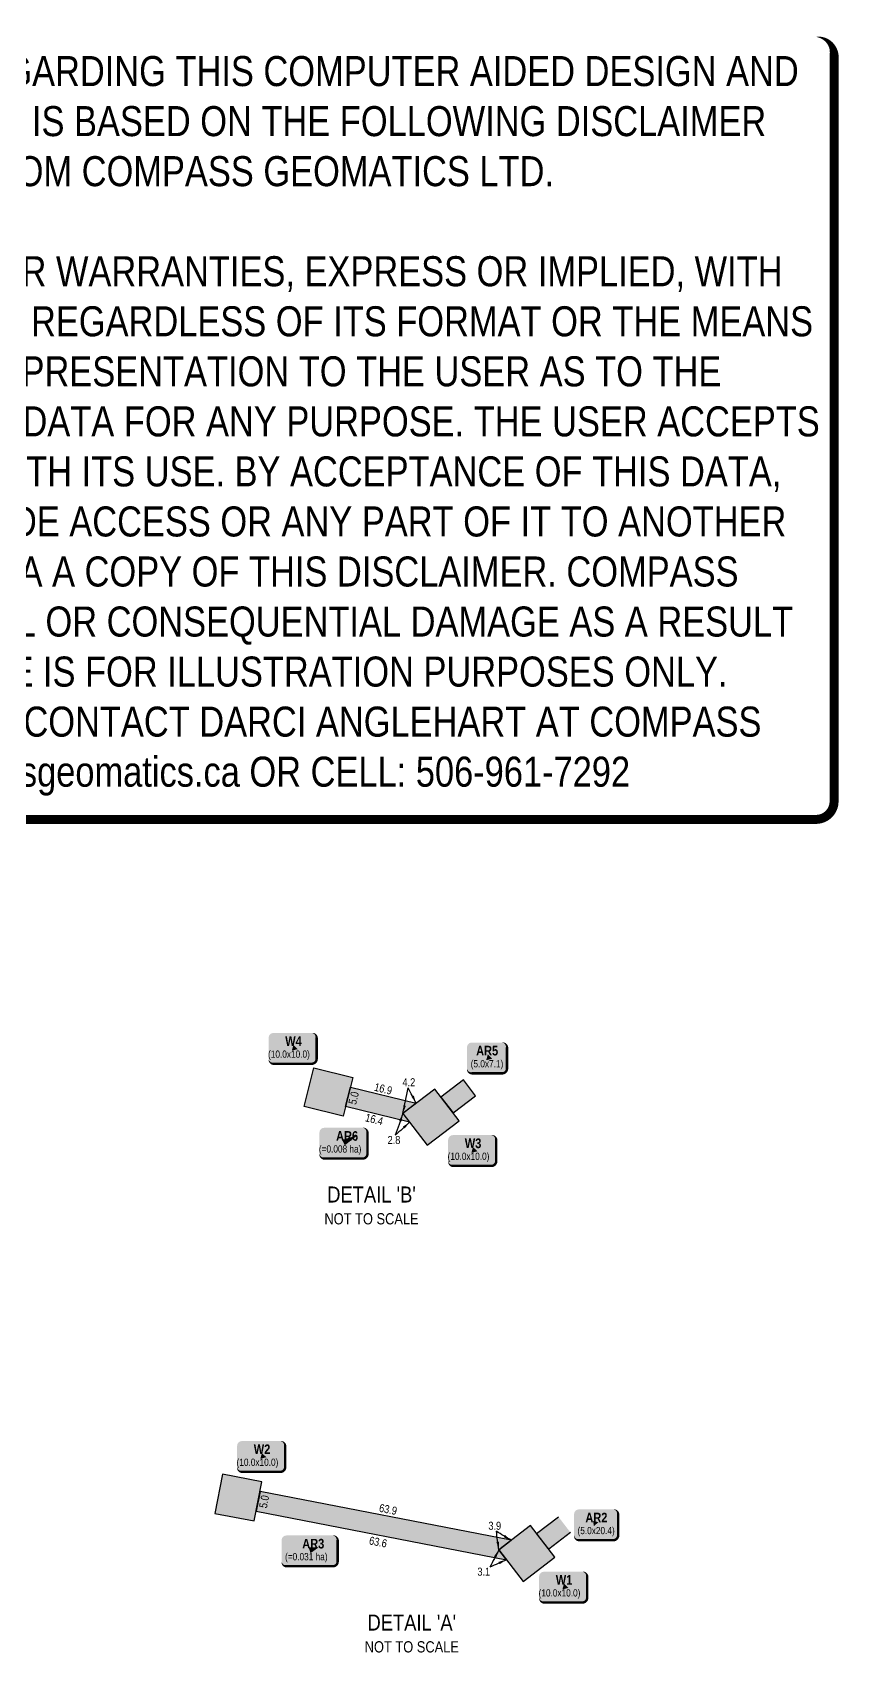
# Model space of a CAD drawing. Extents: x 616351 to 618720, y 6188916 to 6191037.
# Drawn here: x 617714 to 618720, y 6189014 to 6191037 of the extents above; entities that cross this region are included whole.
import ezdxf
from ezdxf.enums import TextEntityAlignment as Align

# ---------------------------------------------------------------- set-up
doc = ezdxf.new("R2010")
doc.units = 0
doc.header["$LTSCALE"] = 5
for name, color, linetype in [('DETAIL-T', 7, 'Continuous'), ('P-TEMP-BLOCKS', 250, 'Continuous'), ('P-TEMP-BLUE', 146, 'Continuous')]:
    doc.layers.add(name, color=color, linetype=linetype)
doc.layers.add('DISCLAIMER', color=7, linetype='Continuous', plot=False)
doc.layers.add('P-TEMP-BLUE-H', color=7, linetype='Continuous', true_color=0x99e6ff)
doc.styles.add('80', font='ARIALN.TTF', dxfattribs={"height": 10})
doc.styles.add('80CG', font='ARIALN.TTF', dxfattribs={"height": 10})
doc.styles.add('80L', font='ARIALN.TTF', dxfattribs={"height": 10})
doc.styles.add('BOLD', font='ARIALNB.TTF')
doc.dimstyles.new('Compass 5 000', dxfattribs={"dimscale": 5, "dimtxt": 9, "dimasz": 2, "dimexe": 0.2, "dimexo": 0.0625, "dimgap": 0.5, "dimtad": 0, "dimtih": 1, "dimtoh": 1, "dimzin": 0, "dimdsep": 46, "dimtxsty": '80CG', "dimcen": 0.1, "dimse1": 1, "dimse2": 1, "dimclrd": 256, "dimclrt": 256, "dimaunit": 1, "dimadec": 4, "dimazin": 0, "dimtfac": 0.06, "dimtofl": 0, "dimtmove": 0, "dimatfit": 1, "dimfxl": 0.2, "dimtolj": 1, "dimtzin": 0, "dimlwd": -1, "dimarcsym": 0})

# ---------------------------------------------------------------- blocks, each defined once
blk = doc.blocks.new('*U44')
at = {"true_color": 0x99e6ff}
h = blk.add_hatch(color=141, dxfattribs=at)
edge = h.paths.add_edge_path()
edge.add_line((-23.99999999999998, -20), (23.99999999999998, -20))
edge.add_arc((23.99999999999998, -14), 6, 270, 360)
edge.add_line((29.99999999999998, -14), (29.99999999999998, 12.5))
edge.add_arc((23.99999999999998, 12.5), 6, 0, 90)
edge.add_line((23.99999999999998, 18.5), (-23.99999999999998, 18.5))
edge.add_arc((-23.99999999999998, 12.5), 6, 90, 180)
edge.add_line((-29.99999999999998, 12.5), (-29.99999999999998, -14))
edge.add_arc((-23.99999999999998, -14), 6, 180, 270)
at = {"color": 250, "flags": 128}
blk.add_lwpolyline([(-23.99999999999998, -20, 3, 3, 0), (23.99999999999998, -20, 3, 3, 0.414213562373095), (29.99999999999998, -14, 3, 3, 0), (29.99999999999998, 12.5, 3, 0, 0.414213562373095), (23.99999999999998, 18.5, 0, 0, 0), (-23.99999999999998, 18.5, 0, 0, 0.414213562373095), (-29.99999999999998, 12.5, 0, 0, 0), (-29.99999999999998, -14, 0, 3, 0.414213562373095)], format="xyseb", close=True, dxfattribs=at)
at = {"flags": 128}
blk.add_lwpolyline([(6.42067771498786, -1.747396064805173, 0, 7.500000000000001, 0), (-3.398394867633905e-15, 0, 0, 0, 0)], format="xyseb", dxfattribs=at)
at = {"color": 250}
for tag, p, height, style in [('TEMP_AREA_W1_001', (-9.212824010914055, 2.244292974654144), 12, 'BOLD'), ('ENTER_TEXT_001', (-30.65893587994544, -12.47010782646594), 9, '80')]:
    blk.add_attdef(tag, p, '', height=height, dxfattribs=dict(at, style=style))
blk = doc.blocks.new('*U45')
at = {"true_color": 0x99e6ff}
h = blk.add_hatch(color=141, dxfattribs=at)
edge = h.paths.add_edge_path()
edge.add_line((-21.49999999999998, -20), (21.49999999999998, -20))
edge.add_arc((21.49999999999998, -14), 6, 270, 360)
edge.add_line((27.49999999999998, -14), (27.49999999999998, 12.5))
edge.add_arc((21.49999999999998, 12.5), 6, 0, 90)
edge.add_line((21.49999999999998, 18.5), (-21.49999999999998, 18.5))
edge.add_arc((-21.49999999999998, 12.5), 6, 90, 180)
edge.add_line((-27.49999999999998, 12.5), (-27.49999999999998, -14))
edge.add_arc((-21.49999999999998, -14), 6, 180, 270)
at = {"color": 250, "flags": 128}
blk.add_lwpolyline([(-21.49999999999998, -20, 3, 3, 0), (21.49999999999998, -20, 3, 3, 0.414213562373095), (27.49999999999998, -14, 3, 3, 0), (27.49999999999998, 12.5, 3, 0, 0.414213562373095), (21.49999999999998, 18.5, 0, 0, 0), (-21.49999999999998, 18.5, 0, 0, 0.414213562373095), (-27.49999999999998, 12.5, 0, 0, 0), (-27.49999999999998, -14, 0, 3, 0.414213562373095)], format="xyseb", close=True, dxfattribs=at)
at = {"flags": 128}
blk.add_lwpolyline([(-3.76824447674937, 4.132383321528984, 0, 7.500000000000001, 0), (-3.398394867633905e-15, 0, 0, 0, 0)], format="xyseb", dxfattribs=at)
at = {"color": 250}
for tag, p, height, style in [('TEMP_AREA_W1_001', (-9.212824010914055, 2.244292974654144), 12, 'BOLD'), ('ENTER_TEXT_001', (-30.65893587994544, -12.47010782646594), 9, '80')]:
    blk.add_attdef(tag, p, '', height=height, dxfattribs=dict(at, style=style))
blk = doc.blocks.new('*U40')
at = {"true_color": 0x99e6ff}
h = blk.add_hatch(color=141, dxfattribs=at)
edge = h.paths.add_edge_path()
edge.add_line((-18.99999999999998, -20), (18.99999999999998, -20))
edge.add_arc((18.99999999999998, -14), 6, 270, 360)
edge.add_line((24.99999999999998, -14), (24.99999999999998, 12.5))
edge.add_arc((18.99999999999998, 12.5), 6, 0, 90)
edge.add_line((18.99999999999998, 18.5), (-18.99999999999998, 18.5))
edge.add_arc((-18.99999999999998, 12.5), 6, 90, 180)
edge.add_line((-24.99999999999998, 12.5), (-24.99999999999998, -14))
edge.add_arc((-18.99999999999998, -14), 6, 180, 270)
at = {"color": 250, "flags": 128}
blk.add_lwpolyline([(-18.99999999999998, -20, 3, 3, 0), (18.99999999999998, -20, 3, 3, 0.414213562373095), (24.99999999999998, -14, 3, 3, 0), (24.99999999999998, 12.5, 3, 0, 0.414213562373095), (18.99999999999998, 18.5, 0, 0, 0), (-18.99999999999998, 18.5, 0, 0, 0.414213562373095), (-24.99999999999998, 12.5, 0, 0, 0), (-24.99999999999998, -14, 0, 3, 0.414213562373095)], format="xyseb", close=True, dxfattribs=at)
at = {"flags": 128}
blk.add_lwpolyline([(6.42067771498786, -1.747396064805173, 0, 7.500000000000001, 0), (-3.398394867633905e-15, 0, 0, 0, 0)], format="xyseb", dxfattribs=at)
at = {"color": 250}
for tag, p, height, style in [('TEMP_AREA_W1_001', (-9.212824010914055, 2.244292974654144), 12, 'BOLD'), ('ENTER_TEXT_001', (-30.65893587994544, -12.47010782646594), 9, '80')]:
    blk.add_attdef(tag, p, '', height=height, dxfattribs=dict(at, style=style))
blk = doc.blocks.new('*U46')
at = {"true_color": 0x99e6ff}
h = blk.add_hatch(color=141, dxfattribs=at)
edge = h.paths.add_edge_path()
edge.add_line((-28.99999999999999, -20), (28.99999999999999, -20))
edge.add_arc((28.99999999999999, -14), 6, 270, 360)
edge.add_line((34.99999999999999, -14), (34.99999999999999, 12.5))
edge.add_arc((28.99999999999999, 12.5), 6, 0, 90)
edge.add_line((28.99999999999999, 18.5), (-28.99999999999999, 18.5))
edge.add_arc((-28.99999999999999, 12.5), 6, 90, 180)
edge.add_line((-34.99999999999999, 12.5), (-34.99999999999999, -14))
edge.add_arc((-28.99999999999999, -14), 6, 180, 270)
at = {"color": 250, "flags": 128}
blk.add_lwpolyline([(-28.99999999999999, -20, 3, 3, 0), (28.99999999999999, -20, 3, 3, 0.414213562373095), (34.99999999999999, -14, 3, 3, 0), (34.99999999999999, 12.5, 3, 0, 0.414213562373095), (28.99999999999999, 18.5, 0, 0, 0), (-28.99999999999999, 18.5, 0, 0, 0.414213562373095), (-34.99999999999999, 12.5, 0, 0, 0), (-34.99999999999999, -14, 0, 3, 0.414213562373095)], format="xyseb", close=True, dxfattribs=at)
at = {"flags": 128}
blk.add_lwpolyline([(11.28404887370505, 3.626412921702199, 0, 7.5, 0), (-3.398394867633905e-15, 3.944304526105059e-31, 0, 0, 0)], format="xyseb", dxfattribs=at)
at = {"color": 250}
for tag, p, height, style in [('TEMP_AREA_W1_001', (-9.212824010914055, 2.244292974654144), 12, 'BOLD'), ('ENTER_TEXT_001', (-30.65893587994544, -12.47010782646594), 9, '80')]:
    blk.add_attdef(tag, p, '', height=height, dxfattribs=dict(at, style=style))
blk = doc.blocks.new('*U48')
at = {"true_color": 0x99e6ff}
h = blk.add_hatch(color=141, dxfattribs=at)
edge = h.paths.add_edge_path()
edge.add_line((-23.99999999999998, -20), (23.99999999999998, -20))
edge.add_arc((23.99999999999998, -14), 6, 270, 360)
edge.add_line((29.99999999999998, -14), (29.99999999999998, 12.5))
edge.add_arc((23.99999999999998, 12.5), 6, 0, 90)
edge.add_line((23.99999999999998, 18.5), (-23.99999999999998, 18.5))
edge.add_arc((-23.99999999999998, 12.5), 6, 90, 180)
edge.add_line((-29.99999999999998, 12.5), (-29.99999999999998, -14))
edge.add_arc((-23.99999999999998, -14), 6, 180, 270)
at = {"color": 250, "flags": 128}
blk.add_lwpolyline([(-23.99999999999998, -20, 3, 3, 0), (23.99999999999998, -20, 3, 3, 0.414213562373095), (29.99999999999998, -14, 3, 3, 0), (29.99999999999998, 12.5, 3, 0, 0.414213562373095), (23.99999999999998, 18.5, 0, 0, 0), (-23.99999999999998, 18.5, 0, 0, 0.414213562373095), (-29.99999999999998, 12.5, 0, 0, 0), (-29.99999999999998, -14, 0, 3, 0.414213562373095)], format="xyseb", close=True, dxfattribs=at)
at = {"flags": 128}
blk.add_lwpolyline([(17.82369206683452, 9.1622300195747, 0, 7.499999999999999, 0), (-3.398394867633905e-15, 3.944304526105059e-31, 0, 0, 0)], format="xyseb", dxfattribs=at)
at = {"color": 250}
for tag, p, height, style in [('TEMP_AREA_W1_001', (-9.212824010914055, 2.244292974654144), 12, 'BOLD'), ('ENTER_TEXT_001', (-30.65893587994544, -12.47010782646594), 9, '80')]:
    blk.add_attdef(tag, p, '', height=height, dxfattribs=dict(at, style=style))
blk = doc.blocks.new('Disclaimer_Legal')
at = {"layer": 'DISCLAIMER', "color": 254, "flags": 128}
blk.add_lwpolyline([(-3612.859355113964, -1104.601793492536, 37.5, 37.5, 0), (4096.10254652852, -1104.601793492536, 37.5, 37.5, 0.414213562373095), (4171.10254652852, -1029.601793492536, 37.5, 37.5, 0), (4171.10254652852, 2078.694150954953, 37.5, 0, 0.414213562373095), (4096.10254652852, 2153.694150954953, 0, 0, 0), (-3612.859355113964, 2153.694150954953, 0, 0, 0.414213562373095), (-3687.859355113964, 2078.694150954953, 0, 0, 0), (-3687.859355113964, -1029.601793492536, 0, 37.5, 0.414213562373095)], format="xyseb", close=True, dxfattribs=at)
at = {"layer": 'DISCLAIMER', "color": 254, "insert": (241.6215957072782, 533.9211787312088), "char_height": 125, "width": 7717.567617301413, "attachment_point": 5, "style": '80'}
blk.add_mtext('NOTICE TO THE CORPORATION, PERSON &/OR PERSONS REGARDING THIS COMPUTER AIDED DESIGN AND DRAFTING (CADD) FILES. ACCEPTANCE OF THE CADD DATA IS BASED ON THE FOLLOWING DISCLAIMER WHICH COVERS ALL CADD DATA RECIEVED FROM COMPASS GEOMATICS LTD.\\P{\\fArial Narrow|b1|i0|c0|p34;DISCLAIMER}\\PCOMPASS GEOMATICS LTD. MAKES NO REPRESENTATION OR WARRANTIES, EXPRESS OR IMPLIED, WITH RESPECT TO THE REUSE OF THE DATA PROVIDED HEREWITH, REGARDLESS OF ITS FORMAT OR THE MEANS OF ITS TRANSMISSION. THERE IS NO GUARANTEE OR REPRESENTATION TO THE USER AS TO THE ACCURACY, CURRENCY, SUITABILITY OR RELIABILITY OF THIS DATA FOR ANY PURPOSE. THE USER ACCEPTS THE DATA "AS IS", AND ASSUMES ALL RISKS ASSOCIATED WITH ITS USE. BY ACCEPTANCE OF THIS DATA, THE USER AGREES NOT TO TRANSMIT THIS DATA OR PROVIDE ACCESS OR ANY PART OF IT TO ANOTHER PARTY UNLESS THE USER SHALL INCLUDE WITH THE DATA A COPY OF THIS DISCLAIMER. COMPASS GEOMATICS LTD. ASSUMES NO RESPONSIBILITY FOR ACTUAL OR CONSEQUENTIAL DAMAGE AS A RESULT OF ANY USER\'S RELIANCE ON THIS DATA. THIS CADD FILE IS FOR ILLUSTRATION PURPOSES ONLY.\\PIF YOU REQUIRE MORE ACCURATE INFORMATION, PLEASE CONTACT DARCI ANGLEHART AT COMPASS GEOMATICS LTD. VIA EMAIL: darci.anglehart@compassgeomatics.ca OR CELL: 506-961-7292', dxfattribs=at)

msp = doc.modelspace()

# ---------------------------------------------------------------- hatches: boundary and pattern name
at = {"layer": 'P-TEMP-BLUE-H'}
h = msp.add_hatch(color=256, dxfattribs=at)
h.dxf.hatch_style = 1
h.paths.add_polyline_path([(618113.3379321442, 6189732.380718849), (618101.4121083475, 6189683.840889814), (618052.8722793168, 6189695.766713614), (618064.798103113, 6189744.306542648)])
h = msp.add_hatch(color=256, dxfattribs=at)
h.dxf.hatch_style = 1
h.paths.add_polyline_path([(618266.5504616454, 6189709.486872926), (618251.352935346, 6189729.326741228), (618223.2381546499, 6189707.771763059), (618238.4440323127, 6189687.93829756)])
h = msp.add_hatch(color=256, dxfattribs=at)
h.dxf.hatch_style = 1
h.paths.add_polyline_path([(618110.3564761933, 6189720.245761593), (618192.6111806536, 6189700.036479206), (618175.9682848366, 6189687.276740485), (618184.3622775392, 6189676.328213314), (618104.393564296, 6189695.975847074)])
h = msp.add_hatch(color=256, dxfattribs=at)
h.dxf.hatch_style = 1
h.paths.add_polyline_path([(618215.6352158205, 6189717.6884958), (618175.9682848366, 6189687.276740485), (618206.3800401596, 6189647.609809498), (618246.0469711421, 6189678.021564821)])
h = msp.add_hatch(color=256, dxfattribs=at)
h.dxf.hatch_style = 1
h.paths.add_polyline_path([(617990.4681628402, 6189178.350551022), (618000.0084773613, 6189227.415025693), (617950.9440026924, 6189236.955340218), (617941.4036881718, 6189187.890865547)])
h = msp.add_hatch(color=256, dxfattribs=at)
h.dxf.hatch_style = 1
h.paths.add_polyline_path([(618311.0660590165, 6189154.201723084), (617997.6233987312, 6189215.148907024), (617992.853241472, 6189190.616669692), (618305.0475475435, 6189129.912221293), (618295.5472196131, 6189142.303773454)])
h = msp.add_hatch(color=256, dxfattribs=at)
h.dxf.hatch_style = 1
h.paths.add_polyline_path([(618385.1677878385, 6189163.776661947), (618358.0229670882, 6189142.965330534), (618342.817089427, 6189162.798796025), (618369.9619101789, 6189183.610127441)])
h = msp.add_hatch(color=256, dxfattribs=at)
h.dxf.hatch_style = 1
h.paths.add_polyline_path([(618365.6259059194, 6189133.048597791), (618335.2141505968, 6189172.71552877), (618295.5472196131, 6189142.303773454), (618325.9589749342, 6189102.636842469)])

# ---------------------------------------------------------------- linework, layer by layer
at = {"layer": 'P-TEMP-BLUE'}
for points in [[(618113.3379321442, 6189732.380718849), (618101.4121083475, 6189683.840889814), (618052.8722793168, 6189695.766713614), (618064.798103113, 6189744.306542648), (618113.3379321428, 6189732.380718849)], [(617990.4681628402, 6189178.350551022), (618000.0084773613, 6189227.415025693), (617950.9440026924, 6189236.955340218), (617941.4036881718, 6189187.890865547), (617990.4681628412, 6189178.350551022)], [(618385.1677878385, 6189163.776661947), (618358.0229670882, 6189142.965330534), (618342.817089427, 6189162.798796025), (618369.9619101792, 6189183.610127441)]]:
    msp.add_lwpolyline(points, dxfattribs=at)
for points in [[(618266.5504616454, 6189709.486872926), (618251.352935346, 6189729.326741228), (618223.2381546499, 6189707.771763059), (618238.4440323127, 6189687.93829756)], [(618110.3564761933, 6189720.245761593), (618192.6111806536, 6189700.036479206), (618175.9682848366, 6189687.276740485), (618184.3622775392, 6189676.328213314), (618104.393564296, 6189695.975847074)], [(618215.6352158205, 6189717.6884958), (618175.9682848366, 6189687.276740485), (618206.3800401596, 6189647.609809498), (618246.0469711421, 6189678.021564821), (618215.6352158214, 6189717.6884958)], [(618311.0660590165, 6189154.201723084), (617997.6233987312, 6189215.148907024), (617992.853241472, 6189190.616669692), (618305.0475475435, 6189129.912221293), (618295.5472196131, 6189142.303773454)], [(618365.6259059194, 6189133.048597791), (618335.2141505968, 6189172.71552877), (618295.5472196131, 6189142.303773454), (618325.9589749342, 6189102.636842469)]]:
    msp.add_lwpolyline(points, close=True, dxfattribs=at)

# ---------------------------------------------------------------- block references
at = {"color": 2, "xscale": 0.2999003999999997, "yscale": 0.2999003999999997, "zscale": 0.2999003999999997}
msp.add_blockref('Disclaimer_Legal', (617462.9898906266, 6190385.785624674), dxfattribs=at)
at = {"layer": 'P-TEMP-BLOCKS', "xscale": 0.999668, "yscale": 0.999668, "zscale": 0.999668}
for name, p, values in [('*U44', (618038.3187398585, 6189769.349635877), {'TEMP_AREA_W1_001': 'W4', 'ENTER_TEXT_001': '(10.0x10.0)'}), ('*U48', (618101.7582324251, 6189650.929087044), {'TEMP_AREA_W1_001': 'AR6', 'ENTER_TEXT_001': '(=0.008 ha)'}), ('*U44', (618262.3765314039, 6189641.784451934), {'TEMP_AREA_W1_001': 'W3', 'ENTER_TEXT_001': '(10.0x10.0)'}), ('*U44', (617999.0400375006, 6189259.687892451), {'TEMP_AREA_W1_001': 'W2', 'ENTER_TEXT_001': '(10.0x10.0)'}), ('*U46', (618059.5332925188, 6189141.789608032), {'TEMP_AREA_W1_001': 'AR3', 'ENTER_TEXT_001': '(=0.031 ha)'}), ('*U44', (618375.9106500326, 6189096.546677818), {'TEMP_AREA_W1_001': 'W1', 'ENTER_TEXT_001': '(10.0x10.0)'})]:
    msp.add_blockref(name, p, dxfattribs=at).add_auto_attribs(values)
at = {"layer": 'P-TEMP-BLOCKS'}
ref = msp.add_blockref('*U40', (618280.8459341648, 6189757.38209758), dxfattribs=dict(at, xscale=0.999668, yscale=0.999668, zscale=0.999668))
ref.add_attrib('TEMP_AREA_W1_001', 'AR5', (618267.3156391743, 6189759.748387767), dxfattribs={"layer": '0', "color": 250, "height": 11.99601599999998, "style": 'BOLD'})
ref.add_attrib('ENTER_TEXT_001', '(5.0x7.1)', (618260.5106004254, 6189744.916129827), dxfattribs={"layer": '0', "color": 250, "height": 8.997011999999978, "style": '80'})
ref = msp.add_blockref('*U45', (618417.0093990274, 6189174.369236037), dxfattribs=dict(at, xscale=0.999668, yscale=0.999668, zscale=0.999668))
ref.add_attrib('TEMP_AREA_W1_001', 'AR2', (618403.6141205882, 6189176.61278391), dxfattribs={"layer": '0', "color": 250, "height": 11.99601599999998, "style": 'BOLD'})
ref.add_attrib('ENTER_TEXT_001', '(5.0x20.4)', (618393.8080321338, 6189161.903268285), dxfattribs={"layer": '0', "color": 250, "height": 8.997011999999978, "style": '80'})

# ---------------------------------------------------------------- texts
at = {"layer": 'DETAIL-T', "color": 3, "char_height": 19.99335999999996, "width": 116.9360620147337, "attachment_point": 5, "style": '80CG'}
for s, insert in [("DETAIL 'B'\\P{\\H0.7x;NOT TO SCALE}", (618136.7719454733, 6189572.319183712)), ("DETAIL 'A'\\P{\\H0.7x;NOT TO SCALE}", (618187.0308238881, 6189037.769024915))]:
    msp.add_mtext(s, dxfattribs=dict(at, insert=insert))
at = {"layer": 'P-TEMP-BLUE', "style": '80L'}
for s, rotation, p in [('16.9', 346.1963283524751, (618151.4044813805, 6189718.085503296)), ('5.0', 76.19632835202077, (618114.4443749065, 6189706.606873196)), ('16.4', 346.1963283524751, (618140.1643997947, 6189679.879082662)), ('5.0', 78.99645914287808, (618002.7032066002, 6189202.570553165)), ('63.9', 348.996459147882, (618157.4706063753, 6189192.839685)), ('63.6', 348.996459147882, (618144.9718011689, 6189152.100305843))]:
    msp.add_text(s, height=9.99333111219998, rotation=rotation, dxfattribs=at).set_placement(p, align=Align.MIDDLE)
for s, p in [('4.2', (618183.3702449988, 6189726.309499902)), ('2.8', (618164.7859704709, 6189654.15919855)), ('3.9', (618290.5288162373, 6189172.417954599)), ('3.1', (618276.8265338574, 6189115.100015737))]:
    msp.add_text(s, height=9.99333111219998, dxfattribs=at).set_placement(p, align=Align.MIDDLE)

# ---------------------------------------------------------------- leaders
at = {"layer": 'P-TEMP-BLUE', "path_type": 1}
for points in [[(618175.9682848366, 6189687.276740485), (618182.6741612308, 6189719.093913694)], [(618192.6111806536, 6189700.036479206), (618182.6741612308, 6189719.093913694)], [(618175.9682848366, 6189687.276740485), (618166.4591403704, 6189660.09256488)], [(618184.3622775392, 6189676.328213314), (618166.4591403704, 6189660.09256488)], [(618295.5472196131, 6189142.303773454), (618292.5758776573, 6189165.522631154)], [(618311.0660590165, 6189154.201723084), (618292.5758776573, 6189165.522631154)], [(618295.5472196131, 6189142.303773454), (618284.5484622931, 6189120.769732124)], [(618305.0475475435, 6189129.912221293), (618284.5484622931, 6189120.769732124)]]:
    msp.add_leader(points, dimstyle='Compass 5 000', override={"dimgap": 0.5, "dimtad": 0}, dxfattribs=at)

doc.saveas('drawing.dxf')
